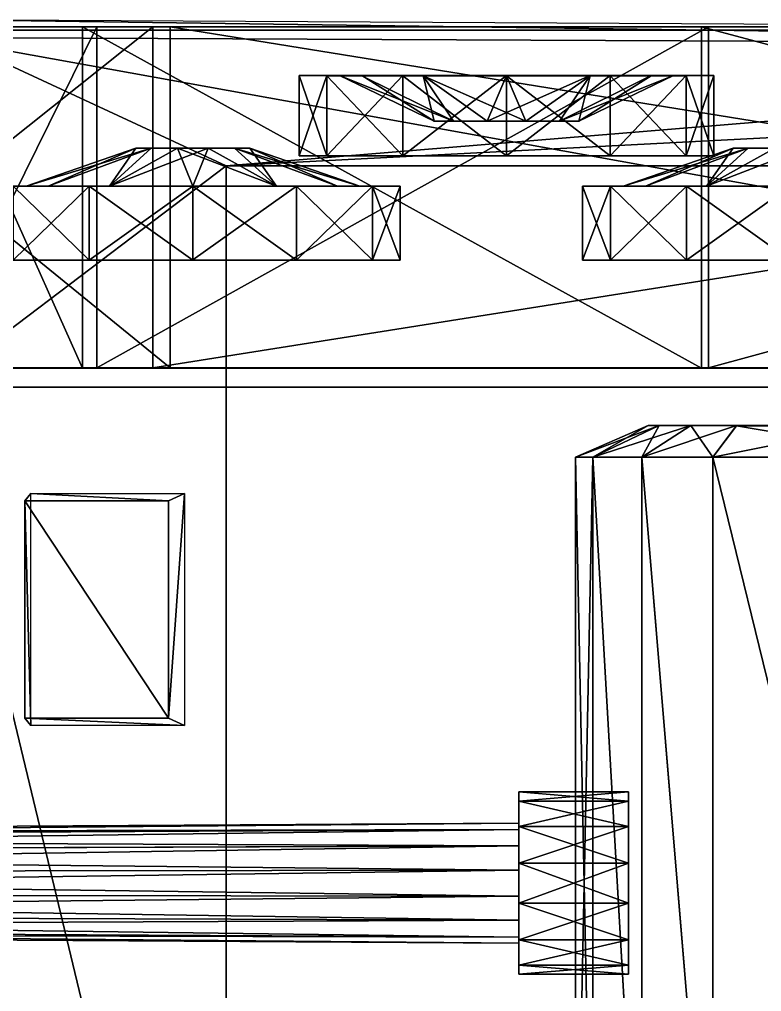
# Model space of a CAD drawing. Extents: x -192 to 185, y -71 to 71.
# Drawn here: x -68.3 to -7.5, y -8.7 to 71 of the extents above; entities that cross this region are included whole.
import ezdxf

# ---------------------------------------------------------------- set-up
doc = ezdxf.new("R2010")
doc.units = 0
doc.layers.add('Fezulaj', color=9, linetype='CONTINUOUS')
doc.layers.add('gus032', color=9, linetype='CONTINUOUS')

msp = doc.modelspace()

# ---------------------------------------------------------------- linework, layer by layer
at = {"layer": 'Fezulaj', "color": 9}
for points in [[(-75.28125, 70.09375, 59.671871), (-75.28125, 70.96875, 54.765621), (88.046875, 70.09375, 52.609379)], [(-75.28125, 70.96875, 54.765621), (88.046875, 70.09375, 52.609379), (83.6875, 68.78125, 59.671879)], [(83.6875, 68.78125, 59.671879), (-75.28125, 69.484375, 59.593746), (-75.28125, 70.96875, 54.765621)], [(-51.34375, 58.96875, 75.421875), (-75.28125, 70.09375, 59.671871), (83.6875, 70.09375, 59.671879)], [(-75.28125, 40.828129, 59.656246), (-75.28125, 70.09375, 59.671871), (-51.34375, 58.96875, 75.421875)], [(88.046875, 70.09375, 52.609379), (83.6875, 70.09375, 59.671879), (-75.28125, 70.09375, 59.671871)], [(83.6875, 40.828121, 59.656254), (-75.28125, 40.828129, 58.765621), (-75.28125, 69.484375, 59.593746)], [(-75.28125, 69.484375, 59.593746), (83.6875, 68.78125, 59.671879), (83.6875, 40.828121, 59.656254)], [(163.078125, 70.093742, 59.671879), (-51.34375, 58.96875, 75.421875), (83.6875, 70.09375, 59.671879)], [(163.078125, 70.093742, 59.671879), (89.203125, 58.968746, 75.421875), (-51.34375, 58.96875, 75.421875)], [(-43.09375, 59.78125, 28.187498), (-45.359375, 59.78125, 19.687498), (-45.359375, 66.375, 19.703123)], [(-45.359375, 66.375, 19.703123), (-43.09375, 66.359375, 28.203123), (-43.09375, 59.78125, 28.187498)], [(-45.359375, 59.78125, 19.687498), (-43.09375, 59.78125, 11.187499), (-43.09375, 66.375, 11.203124)], [(-43.09375, 66.375, 11.203124), (-45.359375, 66.375, 19.703123), (-45.359375, 59.78125, 19.687498)], [(-43.09375, 66.359375, 28.203123), (-45.359375, 66.375, 19.703123), (-42.046875, 66.375, 19.703123)], [(-45.359375, 66.375, 19.703123), (-43.09375, 66.375, 11.203124), (-40.21875, 66.375, 12.859374)], [(-40.21875, 66.375, 12.859374), (-42.046875, 66.375, 19.703123), (-45.359375, 66.375, 19.703123)], [(-43.09375, 59.78125, 11.187499), (-36.859375, 59.796875, 4.968749), (-36.859375, 66.375, 4.968749)], [(-36.859375, 66.375, 4.968749), (-43.09375, 66.375, 11.203124), (-43.09375, 59.78125, 11.187499)], [(-42.046875, 66.375, 19.703123), (-40.21875, 66.359375, 26.531248), (-43.09375, 66.359375, 28.203123)], [(-43.09375, 66.375, 11.203124), (-36.859375, 66.375, 4.968749), (-35.203125, 66.375, 7.843749)], [(-35.203125, 66.375, 7.843749), (-40.21875, 66.375, 12.859374), (-43.09375, 66.375, 11.203124)], [(-36.859375, 59.78125, 34.421875), (-43.09375, 59.78125, 28.187498), (-43.09375, 66.359375, 28.203123)], [(-43.09375, 66.359375, 28.203123), (-36.859375, 66.359375, 34.421875), (-36.859375, 59.78125, 34.421875)], [(-36.859375, 66.359375, 34.421875), (-43.09375, 66.359375, 28.203123), (-40.21875, 66.359375, 26.531248)], [(-42.046875, 66.375, 19.703123), (-34.28125, 62.625, 18.109375), (-32.703125, 62.625, 24.03125)], [(-32.703125, 62.625, 24.03125), (-40.21875, 66.359375, 26.531248), (-42.046875, 66.375, 19.703123)], [(-42.046875, 66.375, 19.703123), (-40.21875, 66.375, 12.859374), (-34.28125, 62.625, 18.109375)], [(-34.28125, 62.625, 18.109375), (-40.21875, 66.375, 12.859374), (-35.203125, 66.375, 7.843749)], [(-40.21875, 66.359375, 26.531248), (-35.203125, 66.359375, 31.546875), (-36.859375, 66.359375, 34.421875)], [(-35.203125, 66.359375, 31.546875), (-40.21875, 66.359375, 26.531248), (-32.703125, 62.625, 24.03125)], [(-36.859375, 59.796875, 4.968749), (-28.359373, 59.796875, 2.687499), (-28.359373, 66.375, 2.703124)], [(-28.359373, 66.375, 2.703124), (-36.859375, 66.375, 4.968749), (-36.859375, 59.796875, 4.968749)], [(-36.859375, 66.375, 4.968749), (-28.359373, 66.375, 2.703124), (-28.359373, 66.375, 6.015624)], [(-28.359373, 66.375, 6.015624), (-35.203125, 66.375, 7.843749), (-36.859375, 66.375, 4.968749)], [(-28.359375, 59.78125, 36.6875), (-36.859375, 59.78125, 34.421875), (-36.859375, 66.359375, 34.421875)], [(-36.859375, 66.359375, 34.421875), (-28.359375, 66.359375, 36.703125), (-28.359375, 59.78125, 36.6875)], [(-28.359375, 66.359375, 36.703125), (-36.859375, 66.359375, 34.421875), (-35.203125, 66.359375, 31.546875)], [(-35.203125, 66.375, 7.843749), (-29.953123, 62.625, 13.765624), (-34.28125, 62.625, 18.109375)], [(-35.203125, 66.375, 7.843749), (-28.359373, 66.375, 6.015624), (-29.953123, 62.625, 13.765624)], [(-35.203125, 66.359375, 31.546875), (-28.359375, 66.359375, 33.375), (-28.359375, 66.359375, 36.703125)], [(-35.203125, 66.359375, 31.546875), (-32.703125, 62.625, 24.03125), (-26.781248, 62.625, 25.625)], [(-26.781248, 62.625, 25.625), (-28.359375, 66.359375, 33.375), (-35.203125, 66.359375, 31.546875)], [(-21.515623, 66.375, 7.84375), (-24.031248, 62.625, 15.359374), (-29.953123, 62.625, 13.765624)], [(-29.953123, 62.625, 13.765624), (-28.359373, 66.375, 6.015624), (-21.515623, 66.375, 7.84375)], [(-19.859375, 59.78125, 34.421875), (-28.359375, 59.78125, 36.6875), (-28.359375, 66.359375, 36.703125)], [(-28.359375, 66.359375, 36.703125), (-19.859375, 66.359375, 34.421875), (-19.859375, 59.78125, 34.421875)], [(-19.859375, 66.359375, 34.421875), (-28.359375, 66.359375, 36.703125), (-28.359375, 66.359375, 33.375)], [(-28.359375, 66.359375, 33.375), (-21.515625, 66.359375, 31.546875), (-19.859375, 66.359375, 34.421875)], [(-21.515625, 66.359375, 31.546875), (-28.359375, 66.359375, 33.375), (-26.781248, 62.625, 25.625)], [(-28.359373, 59.796875, 2.687499), (-19.859373, 59.796875, 4.96875), (-19.859373, 66.375, 4.96875)], [(-19.859373, 66.375, 4.96875), (-28.359373, 66.375, 2.703124), (-28.359373, 59.796875, 2.687499)], [(-28.359373, 66.375, 2.703124), (-19.859373, 66.375, 4.96875), (-21.515623, 66.375, 7.84375)], [(-21.515623, 66.375, 7.84375), (-28.359373, 66.375, 6.015624), (-28.359373, 66.375, 2.703124)], [(-21.515625, 66.359375, 31.546875), (-26.781248, 62.625, 25.625), (-22.437498, 62.625, 21.28125)], [(-21.515623, 66.375, 7.84375), (-16.515623, 66.375, 12.859375), (-24.031248, 62.625, 15.359374)], [(-14.687499, 66.375, 19.703125), (-22.437498, 62.625, 21.28125), (-24.031248, 62.625, 15.359374)], [(-24.031248, 62.625, 15.359374), (-16.515623, 66.375, 12.859375), (-14.687499, 66.375, 19.703125)], [(-14.687499, 66.375, 19.703125), (-16.515623, 66.359375, 26.53125), (-22.437498, 62.625, 21.28125)], [(-22.437498, 62.625, 21.28125), (-16.515623, 66.359375, 26.53125), (-21.515625, 66.359375, 31.546875)], [(-13.640624, 66.359375, 28.203125), (-19.859375, 66.359375, 34.421875), (-21.515625, 66.359375, 31.546875)], [(-21.515625, 66.359375, 31.546875), (-16.515623, 66.359375, 26.53125), (-13.640624, 66.359375, 28.203125)], [(-16.515623, 66.375, 12.859375), (-21.515623, 66.375, 7.84375), (-19.859373, 66.375, 4.96875)], [(-13.640624, 59.78125, 28.1875), (-19.859375, 59.78125, 34.421875), (-19.859375, 66.359375, 34.421875)], [(-19.859375, 66.359375, 34.421875), (-13.640624, 66.359375, 28.203125), (-13.640624, 59.78125, 28.1875)], [(-19.859373, 59.796875, 4.96875), (-13.640624, 59.78125, 11.1875), (-13.640623, 66.375, 11.203125)], [(-13.640623, 66.375, 11.203125), (-19.859373, 66.375, 4.96875), (-19.859373, 59.796875, 4.96875)], [(-19.859373, 66.375, 4.96875), (-13.640623, 66.375, 11.203125), (-16.515623, 66.375, 12.859375)], [(-11.359374, 66.375, 19.703125), (-13.640624, 66.359375, 28.203125), (-16.515623, 66.359375, 26.53125)], [(-16.515623, 66.359375, 26.53125), (-14.687499, 66.375, 19.703125), (-11.359374, 66.375, 19.703125)], [(-14.687499, 66.375, 19.703125), (-16.515623, 66.375, 12.859375), (-13.640623, 66.375, 11.203125)], [(-13.640623, 66.375, 11.203125), (-11.359374, 66.375, 19.703125), (-14.687499, 66.375, 19.703125)], [(-13.640624, 66.359375, 28.203125), (-11.359374, 66.375, 19.703125), (-11.359374, 59.78125, 19.6875)], [(-13.640624, 59.78125, 11.1875), (-11.359374, 59.78125, 19.6875), (-11.359374, 66.375, 19.703125)], [(-11.359374, 66.375, 19.703125), (-13.640623, 66.375, 11.203125), (-13.640624, 59.78125, 11.1875)], [(-11.359374, 59.78125, 19.6875), (-13.640624, 59.78125, 28.1875), (-13.640624, 66.359375, 28.203125)], [(-22.437498, 62.625, 21.28125), (-32.703125, 62.625, 24.03125), (-34.28125, 62.625, 18.109375)], [(-22.437498, 62.625, 21.28125), (-34.28125, 62.625, 18.109375), (-29.953123, 62.625, 13.765624)], [(-22.437498, 62.625, 21.28125), (-26.781248, 62.625, 25.625), (-32.703125, 62.625, 24.03125)], [(-22.437498, 62.625, 21.28125), (-29.953123, 62.625, 13.765624), (-24.031248, 62.625, 15.359374)], [(-67.734375, 57.296875, 19.687498), (-58.734375, 60.421875, 18.437498), (-57.484375, 60.421875, 23.109373)], [(-57.484375, 60.421875, 23.109373), (-65.90625, 57.296875, 26.531248), (-67.734375, 57.296875, 19.687498)], [(-67.734375, 57.296875, 19.687498), (-65.90625, 57.3125, 12.859373), (-58.734375, 60.421875, 18.437498)], [(-60.90625, 57.296875, 31.546873), (-65.90625, 57.296875, 26.531248), (-57.484375, 60.421875, 23.109373)], [(-58.734375, 60.421875, 18.437498), (-65.90625, 57.3125, 12.859373), (-60.90625, 57.3125, 7.843749)], [(-60.90625, 57.296875, 31.546873), (-57.484375, 60.421875, 23.109373), (-52.8125, 60.421875, 24.359373)], [(-52.8125, 60.421875, 24.359373), (-54.0625, 57.296875, 33.375), (-60.90625, 57.296875, 31.546873)], [(-60.90625, 57.3125, 7.843749), (-55.3125, 60.421875, 15.031248), (-58.734375, 60.421875, 18.437498)], [(-60.90625, 57.3125, 7.843749), (-54.0625, 57.3125, 6.015624), (-55.3125, 60.421875, 15.031248)], [(-49.390625, 60.421875, 20.953123), (-57.484375, 60.421875, 23.109373), (-58.734375, 60.421875, 18.437498)], [(-49.390625, 60.421875, 20.953123), (-58.734375, 60.421875, 18.437498), (-55.3125, 60.421875, 15.031248)], [(-49.390625, 60.421875, 20.953123), (-52.8125, 60.421875, 24.359373), (-57.484375, 60.421875, 23.109373)], [(-47.21875, 57.3125, 7.843749), (-50.640625, 60.421875, 16.281248), (-55.3125, 60.421875, 15.031248)], [(-55.3125, 60.421875, 15.031248), (-54.0625, 57.3125, 6.015624), (-47.21875, 57.3125, 7.843749)], [(-49.390625, 60.421875, 20.953123), (-55.3125, 60.421875, 15.031248), (-50.640625, 60.421875, 16.281248)], [(-47.21875, 57.296875, 31.546873), (-54.0625, 57.296875, 33.375), (-52.8125, 60.421875, 24.359373)], [(-47.21875, 57.296875, 31.546873), (-52.8125, 60.421875, 24.359373), (-49.390625, 60.421875, 20.953123)], [(-47.21875, 57.3125, 7.843749), (-42.203125, 57.3125, 12.859374), (-50.640625, 60.421875, 16.281248)], [(-40.375, 57.296875, 19.687498), (-49.390625, 60.421875, 20.953123), (-50.640625, 60.421875, 16.281248)], [(-50.640625, 60.421875, 16.281248), (-42.203125, 57.3125, 12.859374), (-40.375, 57.296875, 19.687498)], [(-40.375, 57.296875, 19.687498), (-42.203125, 57.296875, 26.531248), (-49.390625, 60.421875, 20.953123)], [(-49.390625, 60.421875, 20.953123), (-42.203125, 57.296875, 26.531248), (-47.21875, 57.296875, 31.546873)], [(-43.09375, 59.78125, 11.187499), (-45.359375, 59.78125, 19.687498), (-43.09375, 59.78125, 28.187498)], [(-28.359373, 59.796875, 2.687499), (-36.859375, 59.796875, 4.968749), (-43.09375, 59.78125, 11.187499)], [(-28.359373, 59.796875, 2.687499), (-43.09375, 59.78125, 11.187499), (-43.09375, 59.78125, 28.187498)], [(-28.359373, 59.796875, 2.687499), (-43.09375, 59.78125, 28.187498), (-13.640624, 59.78125, 28.1875)], [(-43.09375, 59.78125, 28.187498), (-36.859375, 59.78125, 34.421875), (-28.359375, 59.78125, 36.6875)], [(-43.09375, 59.78125, 28.187498), (-28.359375, 59.78125, 36.6875), (-13.640624, 59.78125, 28.1875)], [(-28.359375, 59.78125, 36.6875), (-19.859375, 59.78125, 34.421875), (-13.640624, 59.78125, 28.1875)], [(-13.640624, 59.78125, 11.1875), (-19.859373, 59.796875, 4.96875), (-28.359373, 59.796875, 2.687499)], [(-13.640624, 59.78125, 11.1875), (-28.359373, 59.796875, 2.687499), (-13.640624, 59.78125, 28.1875)], [(-18.812498, 57.296875, 19.6875), (-9.796874, 60.421875, 18.4375), (-8.546874, 60.421875, 23.109375)], [(-8.546874, 60.421875, 23.109375), (-16.96875, 57.296875, 26.53125), (-18.812498, 57.296875, 19.6875)], [(-18.812498, 57.296875, 19.6875), (-16.968748, 57.3125, 12.859375), (-9.796874, 60.421875, 18.4375)], [(-11.968749, 57.296875, 31.546875), (-16.96875, 57.296875, 26.53125), (-8.546874, 60.421875, 23.109375)], [(-9.796874, 60.421875, 18.4375), (-16.968748, 57.3125, 12.859375), (-11.968749, 57.3125, 7.84375)], [(-11.359374, 59.78125, 19.6875), (-13.640624, 59.78125, 11.1875), (-13.640624, 59.78125, 28.1875)], [(-11.968749, 57.296875, 31.546875), (-8.546874, 60.421875, 23.109375), (-3.874999, 60.421875, 24.359375)], [(-3.874999, 60.421875, 24.359375), (-5.125, 57.296875, 33.375), (-11.968749, 57.296875, 31.546875)], [(-11.968749, 57.3125, 7.84375), (-6.374999, 60.421875, 15.03125), (-9.796874, 60.421875, 18.4375)], [(-11.968749, 57.3125, 7.84375), (-5.124999, 57.3125, 6.015625), (-6.374999, 60.421875, 15.03125)], [(-0.453124, 60.421875, 20.953125), (-8.546874, 60.421875, 23.109375), (-9.796874, 60.421875, 18.4375)], [(-0.453124, 60.421875, 20.953125), (-9.796874, 60.421875, 18.4375), (-6.374999, 60.421875, 15.03125)], [(-0.453124, 60.421875, 20.953125), (-3.874999, 60.421875, 24.359375), (-8.546874, 60.421875, 23.109375)], [(-75.28125, 40.828129, 59.656246), (-51.34375, 58.96875, 75.421875), (-51.343754, -58.734375, 75.359375)], [(-51.34375, 58.96875, 75.421875), (89.203125, 58.968746, 75.421875), (-51.343754, -58.734375, 75.359375)], [(89.203125, 58.968746, 75.421875), (89.203125, 24.687498, 75.40625), (-51.343754, -58.734375, 75.359375)], [(-71.0625, 57.296875, 19.687498), (-68.78125, 57.3125, 11.187498), (-65.90625, 57.3125, 12.859373)], [(-65.90625, 57.3125, 12.859373), (-67.734375, 57.296875, 19.687498), (-71.0625, 57.296875, 19.687498)], [(-68.78125, 57.296875, 28.187498), (-71.0625, 57.296875, 19.687498), (-67.734375, 57.296875, 19.687498)], [(-68.78125, 51.25, 11.187498), (-62.5625, 51.25, 4.968748), (-62.5625, 57.3125, 4.968748)], [(-62.5625, 57.3125, 4.968748), (-68.78125, 57.3125, 11.187498), (-68.78125, 51.25, 11.187498)], [(-68.78125, 57.3125, 11.187498), (-62.5625, 57.3125, 4.968748), (-60.90625, 57.3125, 7.843749)], [(-60.90625, 57.3125, 7.843749), (-65.90625, 57.3125, 12.859373), (-68.78125, 57.3125, 11.187498)], [(-62.5625, 51.234375, 34.40625), (-68.78125, 51.25, 28.187498), (-68.78125, 57.296875, 28.187498)], [(-68.78125, 57.296875, 28.187498), (-62.5625, 57.296875, 34.421875), (-62.5625, 51.234375, 34.40625)], [(-62.5625, 57.296875, 34.421875), (-68.78125, 57.296875, 28.187498), (-65.90625, 57.296875, 26.531248)], [(-67.734375, 57.296875, 19.687498), (-65.90625, 57.296875, 26.531248), (-68.78125, 57.296875, 28.187498)], [(-65.90625, 57.296875, 26.531248), (-60.90625, 57.296875, 31.546873), (-62.5625, 57.296875, 34.421875)], [(-62.5625, 51.25, 4.968748), (-54.0625, 51.265625, 2.687499), (-54.0625, 57.3125, 2.687499)], [(-54.0625, 57.3125, 2.687499), (-62.5625, 57.3125, 4.968748), (-62.5625, 51.25, 4.968748)], [(-62.5625, 57.3125, 4.968748), (-54.0625, 57.3125, 2.687499), (-54.0625, 57.3125, 6.015624)], [(-54.0625, 57.3125, 6.015624), (-60.90625, 57.3125, 7.843749), (-62.5625, 57.3125, 4.968748)], [(-54.0625, 51.234375, 36.6875), (-62.5625, 51.234375, 34.40625), (-62.5625, 57.296875, 34.421875)], [(-62.5625, 57.296875, 34.421875), (-54.0625, 57.296875, 36.6875), (-54.0625, 51.234375, 36.6875)], [(-54.0625, 57.296875, 36.6875), (-62.5625, 57.296875, 34.421875), (-60.90625, 57.296875, 31.546873)], [(-60.90625, 57.296875, 31.546873), (-54.0625, 57.296875, 33.375), (-54.0625, 57.296875, 36.6875)], [(-54.0625, 51.265625, 2.687499), (-45.5625, 51.25, 4.968749), (-45.5625, 57.3125, 4.968749)], [(-45.5625, 57.3125, 4.968749), (-54.0625, 57.3125, 2.687499), (-54.0625, 51.265625, 2.687499)], [(-54.0625, 57.3125, 2.687499), (-45.5625, 57.3125, 4.968749), (-47.21875, 57.3125, 7.843749)], [(-47.21875, 57.3125, 7.843749), (-54.0625, 57.3125, 6.015624), (-54.0625, 57.3125, 2.687499)], [(-45.5625, 51.234375, 34.40625), (-54.0625, 51.234375, 36.6875), (-54.0625, 57.296875, 36.6875)], [(-54.0625, 57.296875, 36.6875), (-45.5625, 57.296875, 34.421875), (-45.5625, 51.234375, 34.40625)], [(-45.5625, 57.296875, 34.421875), (-54.0625, 57.296875, 36.6875), (-54.0625, 57.296875, 33.375)], [(-54.0625, 57.296875, 33.375), (-47.21875, 57.296875, 31.546873), (-45.5625, 57.296875, 34.421875)], [(-42.203125, 57.3125, 12.859374), (-47.21875, 57.3125, 7.843749), (-45.5625, 57.3125, 4.968749)], [(-39.34375, 57.296875, 28.187498), (-45.5625, 57.296875, 34.421875), (-47.21875, 57.296875, 31.546873)], [(-47.21875, 57.296875, 31.546873), (-42.203125, 57.296875, 26.531248), (-39.34375, 57.296875, 28.187498)], [(-45.5625, 51.25, 4.968749), (-39.34375, 51.25, 11.187499), (-39.34375, 57.3125, 11.187499)], [(-39.34375, 57.3125, 11.187499), (-45.5625, 57.3125, 4.968749), (-45.5625, 51.25, 4.968749)], [(-45.5625, 57.3125, 4.968749), (-39.34375, 57.3125, 11.187499), (-42.203125, 57.3125, 12.859374)], [(-39.34375, 51.25, 28.187498), (-45.5625, 51.234375, 34.40625), (-45.5625, 57.296875, 34.421875)], [(-45.5625, 57.296875, 34.421875), (-39.34375, 57.296875, 28.187498), (-39.34375, 51.25, 28.187498)], [(-40.375, 57.296875, 19.687498), (-42.203125, 57.3125, 12.859374), (-39.34375, 57.3125, 11.187499)], [(-37.0625, 57.296875, 19.687498), (-39.34375, 57.296875, 28.187498), (-42.203125, 57.296875, 26.531248)], [(-42.203125, 57.296875, 26.531248), (-40.375, 57.296875, 19.687498), (-37.0625, 57.296875, 19.687498)], [(-39.34375, 57.3125, 11.187499), (-37.0625, 57.296875, 19.687498), (-40.375, 57.296875, 19.687498)], [(-37.0625, 57.296875, 19.687498), (-39.34375, 57.3125, 11.187499), (-39.34375, 51.25, 11.187499)], [(-37.0625, 51.25, 19.687498), (-39.34375, 51.25, 28.187498), (-39.34375, 57.296875, 28.187498)], [(-39.34375, 57.296875, 28.187498), (-37.0625, 57.296875, 19.687498), (-37.0625, 51.25, 19.687498)], [(-39.34375, 51.25, 11.187499), (-37.0625, 51.25, 19.687498), (-37.0625, 57.296875, 19.687498)], [(-22.125, 51.25, 19.6875), (-19.843748, 51.25, 11.187499), (-19.843748, 57.3125, 11.187499)], [(-19.843748, 57.3125, 11.187499), (-22.124998, 57.296875, 19.6875), (-22.125, 51.25, 19.6875)], [(-19.84375, 51.25, 28.1875), (-22.125, 51.25, 19.6875), (-22.124998, 57.296875, 19.6875)], [(-22.124998, 57.296875, 19.6875), (-19.843748, 57.3125, 11.187499), (-16.968748, 57.3125, 12.859375)], [(-16.968748, 57.3125, 12.859375), (-18.812498, 57.296875, 19.6875), (-22.124998, 57.296875, 19.6875)], [(-22.124998, 57.296875, 19.6875), (-19.84375, 57.296875, 28.1875), (-19.84375, 51.25, 28.1875)], [(-19.84375, 57.296875, 28.1875), (-22.124998, 57.296875, 19.6875), (-18.812498, 57.296875, 19.6875)], [(-13.625, 51.234375, 34.40625), (-19.84375, 51.25, 28.1875), (-19.84375, 57.296875, 28.1875)], [(-19.84375, 57.296875, 28.1875), (-13.624999, 57.296875, 34.421875), (-13.625, 51.234375, 34.40625)], [(-13.624999, 57.296875, 34.421875), (-19.84375, 57.296875, 28.1875), (-16.96875, 57.296875, 26.53125)], [(-18.812498, 57.296875, 19.6875), (-16.96875, 57.296875, 26.53125), (-19.84375, 57.296875, 28.1875)], [(-19.843748, 51.25, 11.187499), (-13.624999, 51.25, 4.96875), (-13.624999, 57.3125, 4.96875)], [(-13.624999, 57.3125, 4.96875), (-19.843748, 57.3125, 11.187499), (-19.843748, 51.25, 11.187499)], [(-19.843748, 57.3125, 11.187499), (-13.624999, 57.3125, 4.96875), (-11.968749, 57.3125, 7.84375)], [(-11.968749, 57.3125, 7.84375), (-16.968748, 57.3125, 12.859375), (-19.843748, 57.3125, 11.187499)], [(-16.96875, 57.296875, 26.53125), (-11.968749, 57.296875, 31.546875), (-13.624999, 57.296875, 34.421875)], [(-5.125, 51.234375, 36.6875), (-13.625, 51.234375, 34.40625), (-13.624999, 57.296875, 34.421875)], [(-13.624999, 51.25, 4.96875), (-5.124999, 51.265625, 2.6875), (-5.124999, 57.3125, 2.6875)], [(-5.124999, 57.3125, 2.6875), (-13.624999, 57.3125, 4.96875), (-13.624999, 51.25, 4.96875)], [(-13.624999, 57.3125, 4.96875), (-5.124999, 57.3125, 2.6875), (-5.124999, 57.3125, 6.015625)], [(-5.124999, 57.3125, 6.015625), (-11.968749, 57.3125, 7.84375), (-13.624999, 57.3125, 4.96875)], [(-13.624999, 57.296875, 34.421875), (-5.125, 57.296875, 36.6875), (-5.125, 51.234375, 36.6875)], [(-5.125, 57.296875, 36.6875), (-13.624999, 57.296875, 34.421875), (-11.968749, 57.296875, 31.546875)], [(-11.968749, 57.296875, 31.546875), (-5.125, 57.296875, 33.375), (-5.125, 57.296875, 36.6875)], [(-54.0625, 51.265625, 2.687499), (-62.5625, 51.25, 4.968748), (-68.78125, 51.25, 11.187498)], [(-54.0625, 51.265625, 2.687499), (-68.78125, 51.25, 11.187498), (-68.78125, 51.25, 28.187498)], [(-54.0625, 51.265625, 2.687499), (-68.78125, 51.25, 28.187498), (-39.34375, 51.25, 28.187498)], [(-68.78125, 51.25, 28.187498), (-62.5625, 51.234375, 34.40625), (-54.0625, 51.234375, 36.6875)], [(-68.78125, 51.25, 28.187498), (-54.0625, 51.234375, 36.6875), (-39.34375, 51.25, 28.187498)], [(-39.34375, 51.25, 11.187499), (-45.5625, 51.25, 4.968749), (-54.0625, 51.265625, 2.687499)], [(-39.34375, 51.25, 11.187499), (-54.0625, 51.265625, 2.687499), (-39.34375, 51.25, 28.187498)], [(-54.0625, 51.234375, 36.6875), (-45.5625, 51.234375, 34.40625), (-39.34375, 51.25, 28.187498)], [(-37.0625, 51.25, 19.687498), (-39.34375, 51.25, 11.187499), (-39.34375, 51.25, 28.187498)], [(-19.843748, 51.25, 11.187499), (-22.125, 51.25, 19.6875), (-19.84375, 51.25, 28.1875)], [(-5.124999, 51.265625, 2.6875), (-19.843748, 51.25, 11.187499), (-19.84375, 51.25, 28.1875)], [(-5.124999, 51.265625, 2.6875), (-19.84375, 51.25, 28.1875), (9.531251, 51.25, 28.1875)], [(-19.84375, 51.25, 28.1875), (-13.625, 51.234375, 34.40625), (-5.125, 51.234375, 36.6875)], [(-19.84375, 51.25, 28.1875), (-5.125, 51.234375, 36.6875), (9.531251, 51.25, 28.1875)], [(-5.124999, 51.265625, 2.6875), (-13.624999, 51.25, 4.96875), (-19.843748, 51.25, 11.187499)], [(-105.53125, 40.843754, 39.749996), (151.296875, 40.843746, 39.750004), (144.75, 40.843746, 21.406254)], [(144.75, 40.843746, 21.406254), (-88.578125, 40.843754, 21.406248), (-105.53125, 40.843754, 39.749996)], [(-105.53125, 40.843754, 39.749996), (-75.28125, 40.828129, 58.765621), (88.046875, 40.828121, 52.593754)], [(151.296875, 40.843746, 39.750004), (-105.53125, 40.843754, 39.749996), (88.046875, 40.828121, 52.593754)], [(-88.578125, -40.546871, 21.374998), (-88.578125, 40.843754, 21.406248), (144.75, 40.843746, 21.406254)], [(144.75, 40.843746, 21.406254), (144.75, -40.546879, 21.375004), (-88.578125, -40.546871, 21.374998)], [(-75.28125, 40.828129, 59.656246), (-51.343754, -58.734375, 75.359375), (-75.28125, -40.578121, 59.609371)], [(-75.28125, 40.828129, 58.765621), (83.6875, 40.828121, 59.656254), (88.046875, 40.828121, 52.593754)], [(-21.281252, 35.09375, 98.90625), (-22.718752, 35.109375, 92.625), (-16.765627, 37.6875, 92.625)], [(-22.718752, 35.109375, 92.625), (-21.281252, 35.109375, 86.328125), (-15.843751, 37.6875, 88.5625)], [(-15.843751, 37.6875, 88.5625), (-16.765627, 37.6875, 92.625), (-22.718752, 35.109375, 92.625)], [(-17.265627, 35.09375, 103.953125), (-21.281252, 35.09375, 98.90625), (-15.843752, 37.6875, 96.671875)], [(-16.765627, 37.6875, 92.625), (-15.843752, 37.6875, 96.671875), (-21.281252, 35.09375, 98.90625)], [(-21.281252, 35.109375, 86.328125), (-17.265627, 35.109375, 81.28125), (-13.250001, 37.6875, 85.328125)], [(-13.250001, 37.6875, 85.328125), (-15.843751, 37.6875, 88.5625), (-21.281252, 35.109375, 86.328125)], [(-11.453127, 35.09375, 106.75), (-17.265627, 35.09375, 103.953125), (-13.250002, 37.6875, 99.921875)], [(-15.843752, 37.6875, 96.671875), (-13.250002, 37.6875, 99.921875), (-17.265627, 35.09375, 103.953125)], [(-17.265627, 35.109375, 81.28125), (-11.453126, 35.109375, 78.484375), (-9.515626, 37.6875, 83.515625)], [(-9.515626, 37.6875, 83.515625), (-13.250001, 37.6875, 85.328125), (-17.265627, 35.109375, 81.28125)], [(-15.843752, 37.6875, 96.671875), (-16.765627, 37.6875, 92.625), (-15.843751, 37.6875, 88.5625)], [(-9.515627, 37.671875, 101.71875), (-13.250002, 37.6875, 99.921875), (-15.843752, 37.6875, 96.671875)], [(-15.843752, 37.6875, 96.671875), (-15.843751, 37.6875, 88.5625), (-9.515626, 37.6875, 83.515625)], [(-9.515627, 37.671875, 101.71875), (-15.843752, 37.6875, 96.671875), (-9.515626, 37.6875, 83.515625)], [(-15.843751, 37.6875, 88.5625), (-13.250001, 37.6875, 85.328125), (-9.515626, 37.6875, 83.515625)], [(-13.250002, 37.6875, 99.921875), (-9.515627, 37.671875, 101.71875), (-11.453127, 35.09375, 106.75)], [(5.671873, 35.09375, 106.75), (-11.453127, 35.09375, 106.75), (-9.515627, 37.671875, 101.71875)], [(-11.453126, 35.109375, 78.484375), (5.671874, 35.109375, 78.484375), (1.484374, 37.6875, 83.515625)], [(1.484374, 37.6875, 83.515625), (-9.515626, 37.6875, 83.515625), (-11.453126, 35.109375, 78.484375)], [(-9.515627, 37.671875, 101.71875), (-9.515626, 37.6875, 83.515625), (1.484374, 37.6875, 83.515625)], [(1.484373, 37.671875, 101.71875), (-9.515627, 37.671875, 101.71875), (1.484374, 37.6875, 83.515625)], [(-9.515627, 37.671875, 101.71875), (1.484373, 37.671875, 101.71875), (5.671873, 35.09375, 106.75)], [(-22.718754, -34.875, 92.578125), (-22.718752, 35.109375, 92.625), (-21.281252, 35.09375, 98.90625)], [(-22.718752, 35.109375, 92.625), (-22.718754, -34.875, 92.578125), (-21.281254, -34.875, 86.296875)], [(-21.281252, 35.09375, 98.90625), (-21.281254, -34.890625, 98.875), (-22.718754, -34.875, 92.578125)], [(-21.281254, -34.875, 86.296875), (-21.281252, 35.109375, 86.328125), (-22.718752, 35.109375, 92.625)], [(-21.281252, 35.109375, 86.328125), (-21.281254, -34.875, 86.296875), (-17.265629, -34.875, 81.25)], [(-17.265629, -34.890625, 103.921875), (-21.281254, -34.890625, 98.875), (-21.281252, 35.09375, 98.90625)], [(-17.265629, -34.875, 81.25), (-17.265627, 35.109375, 81.28125), (-21.281252, 35.109375, 86.328125)], [(-21.281252, 35.09375, 98.90625), (-17.265627, 35.09375, 103.953125), (-17.265629, -34.890625, 103.921875)], [(-17.265627, 35.109375, 81.28125), (-17.265629, -34.875, 81.25), (-11.453128, -34.875, 78.4375)], [(-11.453129, -34.890625, 106.71875), (-17.265629, -34.890625, 103.921875), (-17.265627, 35.09375, 103.953125)], [(-11.453128, -34.875, 78.4375), (-11.453126, 35.109375, 78.484375), (-17.265627, 35.109375, 81.28125)], [(-17.265627, 35.09375, 103.953125), (-11.453127, 35.09375, 106.75), (-11.453129, -34.890625, 106.71875)], [(5.671871, -34.890625, 106.71875), (-11.453129, -34.890625, 106.71875), (-11.453127, 35.09375, 106.75)], [(-11.453128, -34.875, 78.4375), (5.671872, -34.875, 78.4375), (5.671874, 35.109375, 78.484375)], [(5.671874, 35.109375, 78.484375), (-11.453126, 35.109375, 78.484375), (-11.453128, -34.875, 78.4375)], [(-11.453127, 35.09375, 106.75), (5.671873, 35.09375, 106.75), (5.671871, -34.890625, 106.71875)], [(-56.046875, 31.515627, 73.765625), (-67.84375, 31.515627, 66.125), (-67.328125, 32.109375, 64.46875)], [(-67.328125, 13.109377, 64.453125), (-67.328125, 32.109375, 64.46875), (-67.84375, 31.515627, 66.125)], [(-67.328125, 32.109375, 64.46875), (-54.734375, 32.109375, 72.625), (-56.046875, 31.515627, 73.765625)], [(-54.734375, 32.109375, 72.625), (-54.734375, 13.109377, 72.609375), (-56.046875, 13.718752, 73.75)], [(-56.046875, 13.718752, 73.75), (-56.046875, 31.515627, 73.765625), (-54.734375, 32.109375, 72.625)], [(-67.84375, 31.515627, 66.125), (-56.046875, 31.515627, 73.765625), (-56.046875, 13.718752, 73.75)], [(-56.046875, 13.718752, 73.75), (-67.84375, 13.718752, 66.125), (-67.84375, 31.515627, 66.125)], [(-67.84375, 31.515627, 66.125), (-67.84375, 13.718752, 66.125), (-67.328125, 13.109377, 64.453125)], [(89.203125, 24.687498, 75.40625), (89.203125, -24.453127, 75.375), (-51.343754, -58.734375, 75.359375)], [(-54.734375, 13.109377, 72.609375), (-67.328125, 13.109377, 64.453125), (-67.84375, 13.718752, 66.125)], [(-67.84375, 13.718752, 66.125), (-56.046875, 13.718752, 73.75), (-54.734375, 13.109377, 72.609375)], [(-27.359377, 6.906251, 95.875), (-27.359377, 7.656251, 92.625), (-18.359377, 7.65625, 92.625)], [(-27.359377, 7.656251, 92.625), (-27.359377, 6.906251, 89.359375), (-18.359377, 6.90625, 89.359375)], [(-18.359377, 6.90625, 89.359375), (-18.359377, 7.65625, 92.625), (-27.359377, 7.656251, 92.625)], [(-27.359377, 4.593751, 94.765625), (-27.359377, 5.093751, 92.625), (-27.359377, 7.656251, 92.625)], [(-27.359377, 7.656251, 92.625), (-27.359377, 6.906251, 95.875), (-27.359377, 4.593751, 94.765625)], [(-27.359377, 6.906251, 89.359375), (-27.359377, 7.656251, 92.625), (-27.359377, 5.093751, 92.625)], [(-18.359377, 7.65625, 92.625), (-18.359377, 6.90625, 95.875), (-27.359377, 6.906251, 95.875)], [(-27.359377, 4.828126, 98.484375), (-27.359377, 6.906251, 95.875), (-18.359377, 6.90625, 95.875)], [(-27.359377, 6.906251, 89.359375), (-27.359377, 4.828126, 86.75), (-18.359377, 4.828125, 86.75)], [(-18.359377, 4.828125, 86.75), (-18.359377, 6.90625, 89.359375), (-27.359377, 6.906251, 89.359375)], [(-27.359377, 3.234376, 96.484375), (-27.359377, 4.593751, 94.765625), (-27.359377, 6.906251, 95.875)], [(-27.359377, 6.906251, 95.875), (-27.359377, 4.828126, 98.484375), (-27.359377, 3.234376, 96.484375)], [(-27.359377, 4.828126, 86.75), (-27.359377, 6.906251, 89.359375), (-27.359377, 4.593751, 90.484375)], [(-27.359377, 5.093751, 92.625), (-27.359377, 4.593751, 90.484375), (-27.359377, 6.906251, 89.359375)], [(-18.359377, 6.90625, 95.875), (-18.359377, 4.828125, 98.484375), (-27.359377, 4.828126, 98.484375)], [(-169, 3.843755, 94.406242), (-169, 4.250004, 92.624992), (-27.359377, 5.093751, 92.625)], [(-27.359377, 5.093751, 92.625), (-27.359377, 4.593751, 94.765625), (-169, 3.843755, 94.406242)], [(-27.359377, 4.593751, 90.484375), (-27.359377, 5.093751, 92.625), (-169, 4.250004, 92.624992)], [(-27.359377, 1.812501, 99.921875), (-27.359377, 4.828126, 98.484375), (-18.359377, 4.828125, 98.484375)], [(-27.359377, 4.828126, 86.75), (-27.359377, 1.828126, 85.3125), (-18.359377, 1.828125, 85.3125)], [(-18.359377, 1.828125, 85.3125), (-18.359377, 4.828125, 86.75), (-27.359377, 4.828126, 86.75)], [(-27.359377, 1.250001, 97.421875), (-27.359377, 3.234376, 96.484375), (-27.359377, 4.828126, 98.484375)], [(-27.359377, 4.828126, 98.484375), (-27.359377, 1.812501, 99.921875), (-27.359377, 1.250001, 97.421875)], [(-27.359377, 1.828126, 85.3125), (-27.359377, 4.828126, 86.75), (-27.359377, 3.234376, 88.765625)], [(-27.359377, 4.593751, 90.484375), (-27.359377, 3.234376, 88.765625), (-27.359377, 4.828126, 86.75)], [(-18.359377, 4.828125, 98.484375), (-18.359377, 1.8125, 99.921875), (-27.359377, 1.812501, 99.921875)], [(-169, 2.70313, 95.828117), (-169, 3.843755, 94.406242), (-27.359377, 4.593751, 94.765625)], [(-27.359377, 4.593751, 94.765625), (-27.359377, 3.234376, 96.484375), (-169, 2.70313, 95.828117)], [(-27.359377, 3.234376, 88.765625), (-27.359377, 4.593751, 90.484375), (-169, 3.85938, 90.843742)], [(-169, 4.250004, 92.624992), (-169, 3.85938, 90.843742), (-27.359377, 4.593751, 90.484375)], [(-169, 3.85938, 90.843742), (-169, 2.718755, 89.406242), (-27.359377, 3.234376, 88.765625)], [(-169, 1.062505, 96.624992), (-169, 2.70313, 95.828117), (-27.359377, 3.234376, 96.484375)], [(-27.359377, 3.234376, 96.484375), (-27.359377, 1.250001, 97.421875), (-169, 1.062505, 96.624992)], [(-27.359377, 1.250001, 87.8125), (-27.359377, 3.234376, 88.765625), (-169, 2.718755, 89.406242)], [(-27.359377, 3.234376, 88.765625), (-27.359377, 1.250001, 87.8125), (-27.359377, 1.828126, 85.3125)], [(-169, 2.718755, 89.406242), (-169, 1.062505, 88.609367), (-27.359377, 1.250001, 87.8125)], [(-27.359377, 1.828126, 85.3125), (-27.359377, -1.453124, 85.296875), (-18.359377, -1.453125, 85.296875)], [(-18.359377, -1.453125, 85.296875), (-18.359377, 1.828125, 85.3125), (-27.359377, 1.828126, 85.3125)], [(-27.359377, -1.453124, 85.296875), (-27.359377, 1.828126, 85.3125), (-27.359377, 1.250001, 87.8125)], [(-27.359377, -1.453124, 99.921875), (-27.359377, 1.812501, 99.921875), (-18.359377, 1.8125, 99.921875)], [(-27.359377, -0.890624, 97.421875), (-27.359377, 1.250001, 97.421875), (-27.359377, 1.812501, 99.921875)], [(-27.359377, 1.812501, 99.921875), (-27.359377, -1.453124, 99.921875), (-27.359377, -0.890624, 97.421875)], [(-18.359377, 1.8125, 99.921875), (-18.359377, -1.453125, 99.921875), (-27.359377, -1.453124, 99.921875)], [(-169, -0.70312, 96.624992), (-169, 1.062505, 96.624992), (-27.359377, 1.250001, 97.421875)], [(-27.359377, 1.250001, 97.421875), (-27.359377, -0.890624, 97.421875), (-169, -0.70312, 96.624992)], [(-27.359377, -0.874999, 87.796875), (-27.359377, 1.250001, 87.8125), (-169, 1.062505, 88.609367)], [(-169, 1.062505, 88.609367), (-169, -0.70312, 88.609367), (-27.359377, -0.874999, 87.796875)], [(-27.359377, 1.250001, 87.8125), (-27.359377, -0.874999, 87.796875), (-27.359377, -1.453124, 85.296875)], [(-169, -2.343745, 95.828117), (-169, -0.70312, 96.624992), (-27.359377, -0.890624, 97.421875)], [(-169, -0.70312, 88.609367), (-169, -2.343745, 89.406242), (-27.359377, -2.859374, 88.75)], [(-27.359377, -2.859374, 88.75), (-27.359377, -0.874999, 87.796875), (-169, -0.70312, 88.609367)], [(-27.359377, -0.890624, 97.421875), (-27.359377, -2.859374, 96.46875), (-169, -2.343745, 95.828117)], [(-27.359377, -0.874999, 87.796875), (-27.359377, -2.859374, 88.75), (-27.359377, -4.453124, 86.75)], [(-27.359377, -4.453124, 86.75), (-27.359377, -1.453124, 85.296875), (-27.359377, -0.874999, 87.796875)], [(-27.359377, -2.859374, 96.46875), (-27.359377, -0.890624, 97.421875), (-27.359377, -1.453124, 99.921875)], [(-27.359377, -4.468749, 98.484375), (-27.359377, -1.453124, 99.921875), (-18.359377, -1.453125, 99.921875)], [(-27.359377, -1.453124, 85.296875), (-27.359377, -4.453124, 86.75), (-18.359377, -4.453125, 86.75)], [(-18.359377, -4.453125, 86.75), (-18.359377, -1.453125, 85.296875), (-27.359377, -1.453124, 85.296875)], [(-27.359377, -1.453124, 99.921875), (-27.359377, -4.468749, 98.484375), (-27.359377, -2.859374, 96.46875)], [(-18.359377, -1.453125, 99.921875), (-18.359377, -4.46875, 98.484375), (-27.359377, -4.468749, 98.484375)], [(-169, -3.48437, 94.390617), (-169, -2.343745, 95.828117), (-27.359377, -2.859374, 96.46875)], [(-169, -2.343745, 89.406242), (-169, -3.48437, 90.828117), (-27.359377, -4.234374, 90.46875)], [(-27.359377, -4.234374, 90.46875), (-27.359377, -2.859374, 88.75), (-169, -2.343745, 89.406242)], [(-27.359377, -2.859374, 96.46875), (-27.359377, -4.234374, 94.75), (-169, -3.48437, 94.390617)], [(-27.359377, -4.234374, 94.75), (-27.359377, -2.859374, 96.46875), (-27.359377, -4.468749, 98.484375)], [(-27.359377, -2.859374, 88.75), (-27.359377, -4.234374, 90.46875), (-27.359377, -6.546874, 89.359375)], [(-27.359377, -6.546874, 89.359375), (-27.359377, -4.453124, 86.75), (-27.359377, -2.859374, 88.75)], [(-169, -3.89062, 92.609367), (-169, -3.48437, 94.390617), (-27.359377, -4.234374, 94.75)], [(-169, -3.48437, 90.828117), (-169, -3.89062, 92.609367), (-27.359377, -4.718749, 92.609375)], [(-27.359377, -4.718749, 92.609375), (-27.359377, -4.234374, 90.46875), (-169, -3.48437, 90.828117)], [(-27.359377, -4.234374, 94.75), (-27.359377, -4.718749, 92.609375), (-169, -3.89062, 92.609367)], [(-27.359377, -4.468749, 98.484375), (-27.359377, -6.546874, 95.859375), (-27.359377, -4.234374, 94.75)], [(-27.359377, -4.718749, 92.609375), (-27.359377, -4.234374, 94.75), (-27.359377, -6.546874, 95.859375)], [(-27.359377, -4.234374, 90.46875), (-27.359377, -4.718749, 92.609375), (-27.359377, -7.281249, 92.609375)], [(-27.359377, -7.281249, 92.609375), (-27.359377, -6.546874, 89.359375), (-27.359377, -4.234374, 90.46875)], [(-27.359377, -4.453124, 86.75), (-27.359377, -6.546874, 89.359375), (-18.359377, -6.546875, 89.359375)], [(-18.359377, -6.546875, 89.359375), (-18.359377, -4.453125, 86.75), (-27.359377, -4.453124, 86.75)], [(-27.359377, -6.546874, 95.859375), (-27.359377, -4.468749, 98.484375), (-18.359377, -4.46875, 98.484375)], [(-18.359377, -4.46875, 98.484375), (-18.359377, -6.546875, 95.859375), (-27.359377, -6.546874, 95.859375)], [(-27.359377, -6.546874, 95.859375), (-27.359377, -7.281249, 92.609375), (-27.359377, -4.718749, 92.609375)], [(-27.359377, -7.281249, 92.609375), (-27.359377, -6.546874, 95.859375), (-18.359377, -6.546875, 95.859375)], [(-27.359377, -6.546874, 89.359375), (-27.359377, -7.281249, 92.609375), (-18.359377, -7.28125, 92.609375)], [(-18.359377, -7.28125, 92.609375), (-18.359377, -6.546875, 89.359375), (-27.359377, -6.546874, 89.359375)], [(-18.359377, -6.546875, 95.859375), (-18.359377, -7.28125, 92.609375), (-27.359377, -7.281249, 92.609375)]]:
    msp.add_3dface(points, dxfattribs=at)
at = {"layer": 'gus032', "color": 9}
for points in [[(-57.34375, 70.375, -0.312502), (-92.40625, 70.375, 11.593747), (-92.40625, 42.406254, 11.578122)], [(-92.40625, 42.406254, 11.578122), (-57.34375, 42.421875, -0.328127), (-57.34375, 70.375, -0.312502)], [(-92.40625, 70.375, 11.593747), (-57.34375, 70.375, -0.312502), (-90.265625, 70.375, 15.140622)], [(-90.265625, 70.375, 15.140622), (-55.921875, 70.375, 3.499999), (-55.921875, 42.421875, 3.484374)], [(-55.921875, 42.421875, 3.484374), (-90.265625, 42.406254, 15.124997), (-90.265625, 70.375, 15.140622)], [(-57.34375, 70.375, -0.312502), (-55.921875, 70.375, 3.499999), (-90.265625, 70.375, 15.140622)], [(-61.9375, 70.359375, 39.15625), (-75.75, 70.359375, 44.515621), (-75.75, 42.390629, 44.499996)], [(-75.75, 42.390629, 44.499996), (-61.9375, 42.40625, 39.140625), (-61.9375, 70.359375, 39.15625)], [(-63.109375, 70.359375, 44.3125), (-75.65625, 70.359375, 48.656246), (-75.75, 70.359375, 44.515621)], [(-63.109375, 70.359375, 44.3125), (-75.75, 70.359375, 44.515621), (-61.9375, 70.359375, 39.15625)], [(-75.65625, 70.359375, 48.656246), (-63.109375, 70.359375, 44.3125), (-63.109375, 42.390625, 44.296875)], [(-63.109375, 42.390625, 44.296875), (-75.65625, 42.390629, 48.640621), (-75.65625, 70.359375, 48.656246)], [(-63.109375, 70.359375, 44.3125), (-12.390624, 70.359375, 39.78125), (-12.390625, 42.390625, 39.765625)], [(-12.390625, 42.390625, 39.765625), (-63.109375, 42.390625, 44.296875), (-63.109375, 70.359375, 44.3125)], [(-12.390624, 70.359375, 39.78125), (-63.109375, 70.359375, 44.3125), (-61.9375, 70.359375, 39.15625)], [(-11.812499, 70.359375, 35.890625), (-61.9375, 70.359375, 39.15625), (-61.9375, 42.40625, 39.140625)], [(-61.9375, 42.40625, 39.140625), (-11.8125, 42.40625, 35.875), (-11.812499, 70.359375, 35.890625)], [(-12.390624, 70.359375, 39.78125), (-61.9375, 70.359375, 39.15625), (-11.812499, 70.359375, 35.890625)], [(119.015625, 70.375, -0.312497), (-57.34375, 70.375, -0.312502), (-57.34375, 42.421875, -0.328127)], [(-57.34375, 42.421875, -0.328127), (119.015625, 42.421871, -0.328122), (119.015625, 70.375, -0.312497)], [(-57.34375, 70.375, -0.312502), (119.015625, 70.375, -0.312497), (-55.921875, 70.375, 3.499999)], [(-55.921875, 70.375, 3.499999), (117.09375, 70.375, 3.046878), (117.09375, 42.421871, 3.031253)], [(117.09375, 42.421871, 3.031253), (-55.921875, 42.421875, 3.484374), (-55.921875, 70.375, 3.499999)], [(119.015625, 70.375, -0.312497), (117.09375, 70.375, 3.046878), (-55.921875, 70.375, 3.499999)], [(92.34375, 42.390621, 39.562504), (-12.390625, 42.390625, 39.765625), (-12.390624, 70.359375, 39.78125)], [(-12.390624, 70.359375, 39.78125), (92.34375, 70.359375, 39.578129), (92.34375, 42.390621, 39.562504)], [(92.34375, 70.359375, 39.578129), (-12.390624, 70.359375, 39.78125), (-11.812499, 70.359375, 35.890625)], [(90.921875, 70.359375, 35.953129), (-11.812499, 70.359375, 35.890625), (-11.8125, 42.40625, 35.875)], [(-11.8125, 42.40625, 35.875), (90.921875, 42.406246, 35.937504), (90.921875, 70.359375, 35.953129)], [(92.34375, 70.359375, 39.578129), (-11.812499, 70.359375, 35.890625), (90.921875, 70.359375, 35.953129)], [(-90.265625, 42.406254, 15.124997), (-57.34375, 42.421875, -0.328127), (-92.40625, 42.406254, 11.578122)], [(-90.265625, 42.406254, 15.124997), (-55.921875, 42.421875, 3.484374), (-57.34375, 42.421875, -0.328127)], [(-61.9375, 42.40625, 39.140625), (-75.75, 42.390629, 44.499996), (-63.109375, 42.390625, 44.296875)], [(-75.75, 42.390629, 44.499996), (-75.65625, 42.390629, 48.640621), (-63.109375, 42.390625, 44.296875)], [(-61.9375, 42.40625, 39.140625), (-63.109375, 42.390625, 44.296875), (-12.390625, 42.390625, 39.765625)], [(-11.8125, 42.40625, 35.875), (-61.9375, 42.40625, 39.140625), (-12.390625, 42.390625, 39.765625)], [(-55.921875, 42.421875, 3.484374), (119.015625, 42.421871, -0.328122), (-57.34375, 42.421875, -0.328127)], [(-55.921875, 42.421875, 3.484374), (117.09375, 42.421871, 3.031253), (119.015625, 42.421871, -0.328122)], [(-11.8125, 42.40625, 35.875), (-12.390625, 42.390625, 39.765625), (92.34375, 42.390621, 39.562504)], [(90.921875, 42.406246, 35.937504), (-11.8125, 42.40625, 35.875), (92.34375, 42.390621, 39.562504)]]:
    msp.add_3dface(points, dxfattribs=at)

doc.saveas('drawing.dxf')
